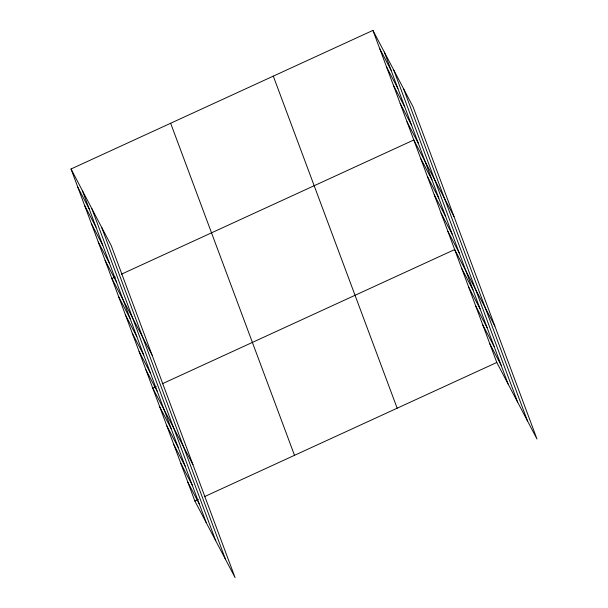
<?xml version="1.0" encoding="UTF-8"?>
<svg xmlns="http://www.w3.org/2000/svg" width="608" height="608" viewBox="0 0 608 608"><rect width="100%" height="100%" fill="white"/><g stroke="black" fill="none" stroke-linecap="round" stroke-linejoin="round"><path stroke-width="0.91" d="M71.022 168.986L111.211 245.533L235.076 577.6L194.879 501.045L71.022 168.986L372.924 30.4L413.121 106.955L536.978 439.014L496.789 362.467L372.924 30.4M115.33 276.99L111.895 278.563L152.084 355.118M121.342 274.231L413.805 139.984L453.994 216.532M156.203 386.566L152.768 388.147L192.956 464.702M162.214 383.808L454.678 249.561L494.866 326.116M194.879 501.045L198.314 499.472M204.326 496.713L496.789 362.467M379.742 48.663L391.088 70.27M386.551 66.926L397.898 88.532M393.368 85.188L404.708 106.795M400.178 103.451L411.525 125.066M406.988 121.714L418.334 143.328M420.614 158.247L431.961 179.854M427.424 176.51L438.771 198.117M434.241 194.773L445.588 216.38M441.051 213.036L452.398 234.642M447.868 231.298L459.207 252.905M461.692 268.379L473.039 289.986M468.715 287.196L480.062 308.803M475.737 306.014L487.076 327.621M482.752 324.832L494.099 346.438M489.774 343.649L501.114 365.256M77.832 187.249L89.178 208.856M84.641 205.512L95.988 227.118M91.458 223.774L102.798 245.381M98.268 242.037L109.615 263.644M105.078 260.3L116.424 281.907M118.704 296.826L130.051 318.432M125.514 315.088L136.861 336.695M132.331 333.351L143.678 354.966M139.141 351.622L150.488 373.228M145.958 369.884L157.297 391.491M159.782 406.965L171.129 428.572M166.805 425.782L178.152 447.389M173.827 444.592L185.166 466.207M180.842 463.41L192.189 485.017M187.864 482.228L199.204 503.834M403.598 88.821L527.463 420.888M393.794 70.14L517.651 402.207M384.271 52.007L508.136 384.074M273.296 76.129L397.161 408.196M170.65 123.249L294.508 455.316M101.688 227.407L225.553 559.466M91.884 208.726L215.741 540.786M82.361 190.593L206.226 522.652"/></g></svg>
